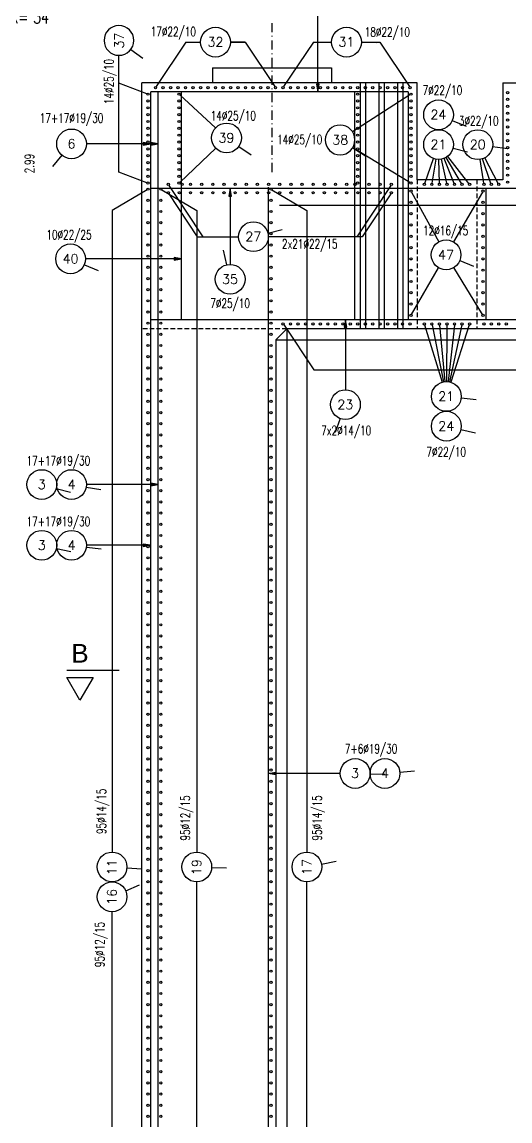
# Model space of a CAD drawing. Extents: x 29670 to 39758, y 69667 to 72992.
# Drawn here: x 30519 to 31174, y 70777 to 72252 of the extents above; entities that cross this region are included whole.
import ezdxf
from ezdxf.enums import TextEntityAlignment as Align

# ---------------------------------------------------------------- set-up
doc = ezdxf.new("R2010")
doc.units = 0
doc.header["$LTSCALE"] = 50
for name, pattern in [('CENTER', [0.47, 0.25, -0.1, 0.02, -0.1]), ('HIDDEN', [9.525, 6.35, -3.175]), ('HIDDEN2', [0.1875, 0.125, -0.0625])]:
    doc.linetypes.add(name, pattern=pattern)
for name, color, linetype in [('ARM', 1, 'CONTINUOUS'), ('ARM-I', 6, 'CONTINUOUS'), ('BETON', 7, 'CONTINUOUS'), ('BETON TANKO', 40, 'CONTINUOUS'), ('CRTICA', 7, 'CONTINUOUS'), ('KOTE', 4, 'CONTINUOUS'), ('NEVIDLJIVO', 9, 'HIDDEN2'), ('OSI', 2, 'CENTER'), ('POM', 9, 'CONTINUOUS'), ('TANKO', 8, 'CONTINUOUS'), ('TEKST', 7, 'CONTINUOUS')]:
    doc.layers.add(name, color=color, linetype=linetype)
doc.styles.add('KOTE', font='romans.shx', dxfattribs={"width": 0.7})
doc.styles.add('NASLOV', font='ARIAL.TTF')
doc.styles.get("Standard").update_dxf_attribs({"font": 'romans.shx', "width": 0.9})

# ---------------------------------------------------------------- blocks, each defined once
blk = doc.blocks.new('P')
at = {"layer": 'KOTE'}
blk.add_circle((0, 0), 0.4, dxfattribs=at)
blk.add_attdef('P', text='', height=0.25, dxfattribs=at).set_placement((-0.004, 0.004), align=Align.MIDDLE)
blk = doc.blocks.new('STR')
at = {"layer": 'KOTE', "color": 9}
blk.add_lwpolyline([(-1, 0.17), (-1, -0.17), (0, 0)], close=True, dxfattribs=at)
at = {"layer": 'KOTE', "color": 9, "linetype": 'ByBlock'}
blk.add_solid([(-1, 0.17), (-1, -0.17), (0, 0)], dxfattribs=at)
blk = doc.blocks.new('POZ')
at = {"layer": 'ARM-I'}
blk.add_circle((0, 0), 0.6, dxfattribs=at)
at = {"layer": 'ARM', "width": 0.7}
for s, p in [('%%c', (0.814, -0.125)), ('L=', (2.064, -0.125)), ('K=', (4.256, -0.125))]:
    blk.add_text(s, height=0.35, dxfattribs=at).set_placement(p)
for tag, p in [('VA', (0.879, 0.435)), ('FI', (1.162, -0.13)), ('DUZ', (2.598, -0.13)), ('KOM', (4.881, -0.13))]:
    blk.add_attdef(tag, p, '', height=0.35, dxfattribs=at)
at = {"layer": 'ARM', "width": 0.7, "flags": 1}
for tag, p in [('TIP', (1.038, -0.896)), ('A', (1.162, -1.411)), ('B', (1.162, -1.918)), ('C', (1.162, -2.426)), ('D', (1.162, -2.934)), ('E', (1.162, -3.441)), ('F', (1.162, -3.949)), ('G', (1.162, -4.457)), ('H', (1.162, -4.964)), ('I', (1.162, -5.472)), ('J', (1.162, -5.98)), ('K', (1.162, -6.487)), ('L', (1.162, -6.995)), ('M', (1.162, -7.503)), ('N', (1.162, -8.011))]:
    blk.add_attdef(tag, p, '', height=0.35, dxfattribs=at)
at = {"layer": 'ARM-I', "width": 0.8}
blk.add_attdef('POZ', text='', height=0.55, dxfattribs=at).set_placement((0, 0), align=Align.MIDDLE)

msp = doc.modelspace()

# ---------------------------------------------------------------- linework, layer by layer
at = {"layer": 'ARM'}
for p, q in [((30691.5, 70123.2), (30691.5, 72158.1)), ((31037.5, 72158.1), (30691.5, 72158.1)), ((30701.5, 70123.2), (30701.5, 72158.1)), ((30733.1, 71852.1), (30733.1, 72158.1)), ((30965.9, 71852.1), (30965.9, 72158.1)), ((31037.5, 72158.1), (31037.5, 71852.1)), ((31837.5, 72028.1), (30691.5, 72028.1)), ((30849.5, 72030.1), (30849.5, 70123.2)), ((31141.5, 72028.1), (31141.5, 71852.1)), ((31837.5, 71852.1), (30691.5, 71852.1))]:
    msp.add_line(p, q, dxfattribs=at)
msp.add_lwpolyline([(30864.5, 72006.1), (31664.5, 72006.1)], dxfattribs=at)
at = {"layer": 'BETON'}
for p, q in [((31049.5, 72170.1), (30679.5, 72170.1)), ((30679.5, 70123.2), (30679.5, 72170.1)), ((30679.5, 70123.2), (30679.5, 72170.1)), ((31049.5, 72040.1), (31049.5, 72170.1)), ((31164.5, 72170.1), (31164.5, 72040.1)), ((31164.5, 72170.1), (31364.5, 72170.1)), ((31164.5, 72040.1), (31049.5, 72040.1)), ((30859.5, 71825.1), (30874.5, 71840.1)), ((31654.5, 71840.1), (30874.5, 71840.1)), ((30859.5, 71825.1), (30859.5, 70583.2))]:
    msp.add_line(p, q, dxfattribs=at)
at = {"layer": 'BETON TANKO'}
for p, q in [((30973.4, 71840.1), (30973.4, 72170.1)), ((30980.5, 71840.1), (30980.5, 72170.1)), ((30998.4, 71840.1), (30998.4, 72170.1)), ((31005.5, 71840.1), (31005.5, 72170.1)), ((31023.4, 71840.1), (31023.4, 72170.1)), ((31030.5, 71840.1), (31030.5, 72170.1))]:
    msp.add_line(p, q, dxfattribs=at)
at = {"layer": 'CRTICA'}
for p, q in [((30798.6, 72224.5), (30818.6, 72224.3)), ((30974.6, 72224.6), (30994.6, 72224.4)), ((30664.9, 72215), (30680.9, 72203)), ((31096.7, 72119.5), (31115.2, 72111.8)), ((30809.9, 72084.8), (30826.4, 72073.4)), ((31150.8, 72084.5), (31170.6, 72081.8)), ((30572.3, 72072.8), (30559.4, 72057.6)), ((30962.9, 72082.9), (30979.9, 72072.3)), ((31097.6, 72082.2), (31117, 72077.3)), ((30848.9, 71968.4), (30868.3, 71973.1)), ((30793.8, 71925.9), (30789.3, 71945.4)), ((30602.4, 71926), (30620.8, 71918.3)), ((31106.8, 71931.5), (31125.2, 71923.9)), ((31108.6, 71747.1), (31128.5, 71745.1)), ((30946.1, 71719.5), (30939.1, 71700.8)), ((31108.2, 71704.7), (31127.7, 71700.3)), ((30605, 71627.6), (30624.7, 71624.3)), ((30564.6, 71625.7), (30583.9, 71620.5)), ((30564.8, 71545.2), (30584.3, 71540.9)), ((30605.1, 71547.1), (30625, 71544.7)), ((31026.1, 71245.1), (31046, 71246.9)), ((30986.2, 71242.7), (31006.2, 71242.1)), ((30921, 71121.6), (30940.7, 71125.4)), ((30659.5, 71116.6), (30679.5, 71115.4)), ((30773.4, 71117.2), (30793.4, 71116.6)), ((30657.9, 71085.7), (30676.3, 71093.7))]:
    msp.add_line(p, q, dxfattribs=at)
at = {"layer": 'KOTE'}
for centre in [(30698, 72163.7), (30708.1, 72163.7), (30718.2, 72163.7), (30728.3, 72163.7), (30738.3, 72163.7), (30748.4, 72163.7), (30758.5, 72163.7), (30768.6, 72163.7), (30778.6, 72163.7), (30788.7, 72163.7), (30798.8, 72163.7), (30808.9, 72163.7), (30818.9, 72163.7), (30829, 72163.7), (30839.1, 72163.7), (30849.2, 72163.7), (30859.2, 72163.7), (30869.3, 72163.7), (30879.3, 72163.7), (30889.4, 72163.7), (30899.4, 72163.7), (30909.4, 72163.7), (30919.5, 72163.7), (30929.5, 72163.7), (30939.5, 72163.7), (30949.6, 72163.7), (30959.6, 72163.7), (30969.6, 72163.7), (30979.7, 72163.7), (30989.7, 72163.7), (30999.7, 72163.7), (31009.8, 72163.7), (31019.8, 72163.7), (31029.8, 72163.7), (31039.9, 72163.7), (31170.9, 72157), (30687.9, 72154.9), (30687.9, 72145.7), (30729.5, 72154.9), (30729.5, 72145.7), (30969.5, 72154.9), (30969.5, 72145.7), (31041.1, 72154.9), (31041.1, 72145.7), (31170.9, 72147.8), (30687.9, 72136.5), (30687.9, 72127.3), (30729.5, 72136.5), (30729.5, 72127.3), (30969.5, 72136.5), (30969.5, 72127.3), (31041.1, 72136.5), (31041.1, 72127.3), (31170.9, 72138.6), (31170.9, 72129.3), (30687.9, 72118.2), (30729.5, 72118.2), (30969.5, 72118.2), (31041.1, 72118.2), (31170.9, 72120.1), (30687.9, 72109), (30687.9, 72099.8), (30729.5, 72109), (30729.5, 72099.8), (30969.5, 72109), (30969.5, 72099.8), (31041.1, 72109), (31041.1, 72099.8), (31170.9, 72110.8), (31170.9, 72101.6), (30687.9, 72090.6), (30729.5, 72090.6), (30969.5, 72090.6), (31041.1, 72090.6), (31170.9, 72092.3), (31170.9, 72083.1), (30687.9, 72081.4), (30687.9, 72072.2), (30729.5, 72081.4), (30729.5, 72072.2), (30969.5, 72081.4), (30969.5, 72072.2), (31041.1, 72081.4), (31041.1, 72072.2), (31170.9, 72073.8), (30687.9, 72063), (30687.9, 72053.8), (30729.5, 72063), (30729.5, 72053.8), (30969.5, 72063), (30969.5, 72053.8), (31041.1, 72063), (31041.1, 72053.8), (31170.9, 72064.6), (31170.9, 72055.3), (30687.9, 72044.7), (30729.5, 72044.7), (30969.5, 72044.7), (31041.1, 72044.7), (31170.9, 72046.1), (30687.9, 72035.5), (30687.9, 72027.4), (30705.1, 72027.4), (30715.1, 72033.7), (30729.5, 72035.5), (30733.8, 72033.7), (30745, 72033.7), (30760, 72033.7), (30775, 72033.7), (30790, 72033.7), (30805, 72033.7), (30819.9, 72033.7), (30834.9, 72033.7), (30849.9, 72033.7), (30853.1, 72027.4), (30864.9, 72033.7), (30879.9, 72033.7), (30894.9, 72033.7), (30909.8, 72033.7), (30924.8, 72033.7), (30939.8, 72033.7), (30954.8, 72033.7), (30966, 72033.7), (30969.5, 72035.5), (30984.8, 72033.7), (30999.7, 72033.7), (31014.7, 72033.7), (31041.1, 72035.5), (31041.1, 72024.8), (31059.1, 72033.7), (31069.2, 72033.7), (31079.4, 72033.7), (31089.5, 72033.7), (31099.6, 72033.7), (31109.8, 72033.7), (31119.9, 72033.7), (31137.9, 72024.8), (31139.1, 72033.7), (31149.1, 72033.7), (31159.1, 72033.7), (31170.9, 72036.8), (30687.9, 72012.4), (30705.1, 72012.4), (30715.1, 72022.5), (30730, 72022.5), (30745, 72022.5), (30760, 72022.5), (30775, 72022.5), (30790, 72022.5), (30805, 72022.5), (30819.9, 72022.5), (30834.9, 72022.5), (30849.9, 72022.5), (30853.1, 72012.4), (30864.9, 72022.5), (30879.9, 72022.5), (30894.9, 72022.5), (30909.8, 72022.5), (30924.8, 72022.5), (30939.8, 72022.5), (30954.8, 72022.5), (30969.8, 72022.5), (30984.8, 72022.5), (30999.7, 72022.5), (31014.7, 72022.5), (31041.1, 72009.6), (31137.9, 72009.6), (30687.9, 71997.4), (30705.1, 71997.4), (30853.1, 71997.4), (31041.1, 71994.5), (31137.9, 71994.5), (30687.9, 71982.4), (30705.1, 71982.4), (30853.1, 71982.4), (31041.1, 71979.3), (31137.9, 71979.3), (30687.9, 71967.4), (30705.1, 71967.4), (30853.1, 71967.4), (30687.9, 71952.4), (30705.1, 71952.4), (30853.1, 71952.4), (31041.1, 71964.1), (31137.9, 71964.1), (30687.9, 71937.4), (30705.1, 71937.4), (30853.1, 71937.4), (31041.1, 71949), (31137.9, 71949), (30687.9, 71922.4), (30705.1, 71922.4), (30853.1, 71922.4), (31041.1, 71933.8), (31137.9, 71933.8), (30687.9, 71907.4), (30705.1, 71907.4), (30853.1, 71907.4), (31041.1, 71918.6), (31137.9, 71918.6), (30687.9, 71892.4), (30705.1, 71892.4), (30853.1, 71892.4), (31041.1, 71903.4), (31137.9, 71903.4), (30687.9, 71877.5), (30705.1, 71877.5), (30853.1, 71877.5), (31041.1, 71888.3), (31137.9, 71888.3), (30687.9, 71862.5), (30705.1, 71862.5), (30853.1, 71862.5), (31041.1, 71873.1), (31137.9, 71873.1), (30687.9, 71847.5), (30705.1, 71847.5), (30853.1, 71847.5), (30869.3, 71846.5), (30879.3, 71846.5), (30889.4, 71846.5), (30899.4, 71846.5), (30909.4, 71846.5), (30919.5, 71846.5), (30929.5, 71846.5), (30939.5, 71846.5), (30949.6, 71846.5), (30959.6, 71846.5), (30969.6, 71846.5), (30979.7, 71846.5), (30989.7, 71846.5), (30999.7, 71846.5), (31009.8, 71846.5), (31019.8, 71846.5), (31029.8, 71846.5), (31039.9, 71846.5), (31041.1, 71857.9), (31059.1, 71846.5), (31069.2, 71846.5), (31079.4, 71846.5), (31089.5, 71846.5), (31099.6, 71846.5), (31109.8, 71846.5), (31119.9, 71846.5), (31137.9, 71857.9), (31139.1, 71846.5), (31149.1, 71846.5), (31159.1, 71846.5), (31169.1, 71846.5), (30687.9, 71832.5), (30705.1, 71832.5), (30853.1, 71832.5), (30687.9, 71817.5), (30705.1, 71817.5), (30853.1, 71817.5), (30687.9, 71802.5), (30705.1, 71802.5), (30853.1, 71802.5), (30687.9, 71787.5), (30705.1, 71787.5), (30853.1, 71787.5), (30687.9, 71772.5), (30705.1, 71772.5), (30853.1, 71772.5), (30687.9, 71757.5), (30705.1, 71757.5), (30853.1, 71757.5), (30687.9, 71742.5), (30705.1, 71742.5), (30853.1, 71742.5), (30687.9, 71727.5), (30705.1, 71727.5), (30853.1, 71727.5), (30687.9, 71712.5), (30705.1, 71712.5), (30853.1, 71712.5), (30687.9, 71697.5), (30705.1, 71697.5), (30853.1, 71697.5), (30687.9, 71682.5), (30705.1, 71682.5), (30853.1, 71682.5), (30687.9, 71667.5), (30705.1, 71667.5), (30853.1, 71667.5), (30687.9, 71652.6), (30705.1, 71652.6), (30853.1, 71652.6), (30687.9, 71637.6), (30705.1, 71637.6), (30853.1, 71637.6), (30687.9, 71622.6), (30705.1, 71622.6), (30853.1, 71622.6), (30687.9, 71607.6), (30705.1, 71607.6), (30853.1, 71607.6), (30687.9, 71592.6), (30705.1, 71592.6), (30853.1, 71592.6), (30687.9, 71577.6), (30705.1, 71577.6), (30853.1, 71577.6), (30687.9, 71562.6), (30705.1, 71562.6), (30853.1, 71562.6), (30687.9, 71547.6), (30705.1, 71547.6), (30853.1, 71547.6), (30687.9, 71532.6), (30705.1, 71532.6), (30853.1, 71532.6), (30687.9, 71517.6), (30705.1, 71517.6), (30853.1, 71517.6), (30687.9, 71502.6), (30705.1, 71502.6), (30853.1, 71502.6), (30687.9, 71487.6), (30705.1, 71487.6), (30853.1, 71487.6), (30687.9, 71472.6), (30705.1, 71472.6), (30853.1, 71472.6), (30687.9, 71457.6), (30705.1, 71457.6), (30853.1, 71457.6), (30687.9, 71442.6), (30705.1, 71442.6), (30853.1, 71442.6), (30687.9, 71427.7), (30705.1, 71427.7), (30853.1, 71427.7), (30687.9, 71412.7), (30705.1, 71412.7), (30853.1, 71412.7), (30687.9, 71397.7), (30705.1, 71397.7), (30853.1, 71397.7), (30687.9, 71382.7), (30705.1, 71382.7), (30853.1, 71382.7), (30687.9, 71367.7), (30705.1, 71367.7), (30853.1, 71367.7), (30687.9, 71352.7), (30705.1, 71352.7), (30853.1, 71352.7), (30687.9, 71337.7), (30705.1, 71337.7), (30853.1, 71337.7), (30687.9, 71322.7), (30705.1, 71322.7), (30853.1, 71322.7), (30687.9, 71307.7), (30705.1, 71307.7), (30853.1, 71307.7), (30687.9, 71292.7), (30705.1, 71292.7), (30853.1, 71292.7), (30687.9, 71277.7), (30705.1, 71277.7), (30853.1, 71277.7), (30687.9, 71262.7), (30705.1, 71262.7), (30853.1, 71262.7), (30687.9, 71247.7), (30705.1, 71247.7), (30853.1, 71247.7), (30687.9, 71232.7), (30705.1, 71232.7), (30853.1, 71232.7), (30687.9, 71217.7), (30705.1, 71217.7), (30853.1, 71217.7), (30687.9, 71202.7), (30705.1, 71202.7), (30853.1, 71202.7), (30687.9, 71187.8), (30705.1, 71187.8), (30853.1, 71187.8), (30687.9, 71172.8), (30705.1, 71172.8), (30853.1, 71172.8), (30687.9, 71157.8), (30705.1, 71157.8), (30853.1, 71157.8), (30687.9, 71142.8), (30705.1, 71142.8), (30853.1, 71142.8), (30687.9, 71127.8), (30705.1, 71127.8), (30853.1, 71127.8), (30687.9, 71112.8), (30705.1, 71112.8), (30853.1, 71112.8), (30687.9, 71097.8), (30705.1, 71097.8), (30853.1, 71097.8), (30687.9, 71082.8), (30705.1, 71082.8), (30853.1, 71082.8), (30687.9, 71067.8), (30705.1, 71067.8), (30853.1, 71067.8), (30687.9, 71052.8), (30705.1, 71052.8), (30853.1, 71052.8), (30687.9, 71037.8), (30705.1, 71037.8), (30853.1, 71037.8), (30687.9, 71022.8), (30705.1, 71022.8), (30853.1, 71022.8), (30687.9, 71007.8), (30705.1, 71007.8), (30853.1, 71007.8), (30687.9, 70992.8), (30705.1, 70992.8), (30853.1, 70992.8), (30687.9, 70977.8), (30705.1, 70977.8), (30853.1, 70977.8), (30687.9, 70962.9), (30705.1, 70962.9), (30853.1, 70962.9), (30687.9, 70947.9), (30705.1, 70947.9), (30853.1, 70947.9), (30687.9, 70932.9), (30705.1, 70932.9), (30853.1, 70932.9), (30687.9, 70917.9), (30705.1, 70917.9), (30853.1, 70917.9), (30687.9, 70902.9), (30705.1, 70902.9), (30853.1, 70902.9), (30687.9, 70887.9), (30705.1, 70887.9), (30853.1, 70887.9), (30687.9, 70872.9), (30705.1, 70872.9), (30853.1, 70872.9), (30687.9, 70857.9), (30705.1, 70857.9), (30853.1, 70857.9), (30687.9, 70842.9), (30705.1, 70842.9), (30853.1, 70842.9), (30687.9, 70827.9), (30705.1, 70827.9), (30853.1, 70827.9), (30687.9, 70812.9), (30705.1, 70812.9), (30853.1, 70812.9), (30687.9, 70797.9), (30705.1, 70797.9), (30853.1, 70797.9), (30687.9, 70782.9), (30705.1, 70782.9), (30853.1, 70782.9)]:
    msp.add_circle(centre, 1.5, dxfattribs=at)
at = {"layer": 'NEVIDLJIVO'}
for p, q in [((31049.5, 72040.1), (31049.5, 71840.1)), ((31129.5, 72040.1), (31129.5, 71840.1)), ((30874.5, 71840.1), (30679.5, 71840.1))]:
    msp.add_line(p, q, dxfattribs=at)
at = {"layer": 'OSI'}
msp.add_line((30854.5, 72050.1), (30854.5, 72250.1), dxfattribs=at)
at = {"layer": 'POM'}
for p, q in [((30774.5, 72190.3), (30854.5, 72190.3)), ((30774.5, 72190.3), (30774.5, 72170.1)), ((30854.5, 72190.3), (30934.5, 72190.3)), ((30934.5, 72190.3), (30934.5, 72170.1)), ((30874.5, 71840.1), (30874.5, 70568.2)), ((30859.5, 71825.1), (31669.5, 71825.1))]:
    msp.add_line(p, q, dxfattribs=at)
at = {"layer": 'TANKO'}
for p, q in [((30915.9, 72158.1), (30915.9, 72261.9)), ((30738.8, 72224.7), (30698.9, 72165)), ((30738.8, 72224.7), (30758.6, 72224.7)), ((30818.5, 72224.7), (30798.6, 72224.7)), ((30818.5, 72224.7), (30858.4, 72165)), ((30910.1, 72224.7), (30870.1, 72165)), ((30910.1, 72224.7), (30934.6, 72224.7)), ((30974.6, 72224.7), (30999.1, 72224.7)), ((30999.1, 72224.7), (31039.1, 72165)), ((30648.9, 72050.2), (30648.9, 72207)), ((30686.5, 72155.4), (30648.9, 72169.7)), ((30730.6, 72153.9), (30778.7, 72109.7)), ((31039.8, 72154.1), (30962.7, 72104.2)), ((30701.5, 72088.1), (30605.2, 72088.1)), ((30730.6, 72036.5), (30778.9, 72082.4)), ((31039.8, 72036.3), (30963, 72083)), ((31109, 72035), (31088.4, 72070)), ((31119, 72034.9), (31090.5, 72071.4)), ((31158.4, 72035), (31140.3, 72069.4)), ((31059.6, 72035.1), (31071.5, 72068.3)), ((31069.5, 72035.2), (31074.9, 72067.5)), ((31079.3, 72035.2), (31078.6, 72067.2)), ((31089.2, 72035.2), (31082.3, 72067.6)), ((31099.1, 72035.1), (31085.7, 72068.6)), ((31138.9, 72035.2), (31134, 72067.3)), ((31148.6, 72035.1), (31137.4, 72068.2)), ((30686.5, 72036), (30648.9, 72050.2)), ((30686.6, 72026.6), (30639.6, 71998.7)), ((30706.4, 72026.6), (30753.4, 71998.7)), ((30715.9, 72032.5), (30761.4, 71963.6)), ((30798.2, 72028.1), (30798.2, 71926.4)), ((30854.4, 72026.6), (30901.4, 71998.7)), ((31013.9, 72032.5), (30968.4, 71963.6)), ((30715.9, 72021.3), (30754, 71963.6)), ((31013.9, 72021.3), (30975.8, 71963.6)), ((31041.8, 72023.5), (31078.6, 71956.7)), ((31137.1, 72023.5), (31098.3, 71956.5)), ((30639.6, 71998.7), (30639.6, 71137.7)), ((30753.4, 71998.7), (30753.4, 71137.7)), ((30901.4, 71998.7), (30901.4, 71137.7)), ((30754, 71963.6), (30809.5, 71963.6)), ((30975.8, 71963.6), (30849.5, 71963.6)), ((30733.1, 71933.8), (30603.9, 71933.8)), ((31041.8, 71859.2), (31078.2, 71921.9)), ((31137.1, 71859.2), (31098.7, 71922.1)), ((30953.1, 71852.1), (30953.1, 71758.2)), ((30870.6, 71844.7), (30910.5, 71784.9, 0)), ((31059.5, 71845.1), (31082.9, 71768.3)), ((31069.5, 71845.1), (31084.8, 71768.8)), ((31079.5, 71845), (31086.8, 71769.1)), ((31089.5, 71845), (31088.8, 71769.2)), ((31099.4, 71845), (31090.9, 71769.1)), ((31109.4, 71845.1), (31092.9, 71768.7)), ((31119.4, 71845.1), (31094.8, 71768.2)), ((30910.5, 71784.9), (31264.5, 71784.9)), ((30701.5, 71630.9), (30605.2, 71630.9)), ((30691.5, 71549.4), (30605.2, 71549.4)), ((30946.2, 71243.2), (30849.5, 71243.2)), ((30753.4, 70601.7), (30753.4, 71097.7)), ((30901.4, 70601.7), (30901.4, 71097.7)), ((30639.6, 70601.7), (30639.6, 71057.7))]:
    msp.add_line(p, q, dxfattribs=at)
at = {"layer": 'TEKST', "linetype": 'HIDDEN'}
msp.add_line((30579, 71382), (30649, 71382), dxfattribs=at)
at = {"layer": 'TEKST'}
msp.add_lwpolyline([(30579, 71372), (30614, 71372), (30596.5, 71341.7)], close=True, dxfattribs=at)

# ---------------------------------------------------------------- block references
at = {"layer": 'KOTE', "xscale": 50, "yscale": 50, "zscale": 50}
msp.add_blockref('POZ', (30289.8, 72256.2), dxfattribs=at).add_auto_attribs({'POZ': '33', 'FI': '22', 'DUZ': '7.80', 'KOM': '34'})
at = {"layer": 'KOTE'}
ref = msp.add_blockref('P', (30648.9, 72227), dxfattribs=dict(at, xscale=-50, yscale=50, zscale=50, rotation=270))
ref.add_attrib('P', '37', dxfattribs={"height": 12.5, "rotation": 90}).set_placement((30649.1, 72226.8), align=Align.MIDDLE)
ref = msp.add_blockref('P', (30778.6, 72224.7), dxfattribs=dict(at, xscale=50, yscale=50, zscale=50))
ref.add_attrib('P', '32', dxfattribs={"height": 12.5}).set_placement((30778.5, 72224.9), align=Align.MIDDLE)
ref = msp.add_blockref('P', (30954.6, 72224.7), dxfattribs=dict(at, xscale=50, yscale=50, zscale=50))
ref.add_attrib('P', '31', dxfattribs={"height": 12.5}).set_placement((30954.4, 72224.9), align=Align.MIDDLE)
at = {"layer": 'KOTE', "xscale": 10, "yscale": 10, "zscale": 10}
for p, rotation in [((30915.9, 72158.1), 270), ((30798.2, 72028.1), 90), ((30953.1, 71852.1), 90), ((30701.5, 71630.9), 1.998401444325282e-12)]:
    msp.add_blockref('STR', p, dxfattribs=dict(at, rotation=rotation))
at = {"layer": 'KOTE'}
ref = msp.add_blockref('P', (31078.2, 72127.2), dxfattribs=dict(at, xscale=50, yscale=50, zscale=50))
ref.add_attrib('P', '24', dxfattribs={"height": 12.5}).set_placement((31078, 72127.4), align=Align.MIDDLE)
ref = msp.add_blockref('P', (30793.4, 72096.1), dxfattribs=dict(at, xscale=50, yscale=50, zscale=50))
ref.add_attrib('P', '39', dxfattribs={"height": 12.5}).set_placement((30793.2, 72096.3), align=Align.MIDDLE)
ref = msp.add_blockref('P', (30945.9, 72093.4), dxfattribs=dict(at, xscale=-50, yscale=50, zscale=50))
ref.add_attrib('P', '38', dxfattribs={"height": 12.5}).set_placement((30946.1, 72093.6), align=Align.MIDDLE)
ref = msp.add_blockref('P', (30585.2, 72088.1), dxfattribs=dict(at, xscale=50, yscale=50, zscale=50))
ref.add_attrib('P', '6', dxfattribs={"height": 12.5}).set_placement((30585.1, 72088.3), align=Align.MIDDLE)
ref = msp.add_blockref('P', (31078.2, 72087.2), dxfattribs=dict(at, xscale=50, yscale=50, zscale=50))
ref.add_attrib('P', '21', dxfattribs={"height": 12.5}).set_placement((31078, 72087.4), align=Align.MIDDLE)
ref = msp.add_blockref('P', (31130.9, 72087.1), dxfattribs=dict(at, xscale=50, yscale=50, zscale=50))
ref.add_attrib('P', '20', dxfattribs={"height": 12.5}).set_placement((31130.8, 72087.3), align=Align.MIDDLE)
at = {"layer": 'KOTE', "yscale": 10, "zscale": 10}
for p, xscale in [((30691.5, 72088.1), 10), ((30701.5, 72088.1), 10), ((30733.1, 71933.8), 10), ((30701.5, 71630.9), 10), ((30691.5, 71549.4), 10), ((30849.5, 71243.2), -10)]:
    msp.add_blockref('STR', p, dxfattribs=dict(at, xscale=xscale))
at = {"layer": 'KOTE'}
ref = msp.add_blockref('P', (30829.5, 71963.6), dxfattribs=dict(at, xscale=50, yscale=50, zscale=50))
ref.add_attrib('P', '27', dxfattribs={"height": 12.5}).set_placement((30829.3, 71963.8), align=Align.MIDDLE)
ref = msp.add_blockref('P', (30583.9, 71933.8), dxfattribs=dict(at, xscale=50, yscale=50, zscale=50))
ref.add_attrib('P', '40', dxfattribs={"height": 12.5}).set_placement((30583.8, 71934), align=Align.MIDDLE)
ref = msp.add_blockref('P', (31088.3, 71939.2), dxfattribs=dict(at, xscale=50, yscale=50, zscale=50))
ref.add_attrib('P', '47', dxfattribs={"height": 12.5}).set_placement((31088.1, 71939.4), align=Align.MIDDLE)
ref = msp.add_blockref('P', (30798.2, 71906.4), dxfattribs=dict(at, xscale=50, yscale=50, zscale=50))
ref.add_attrib('P', '35', dxfattribs={"height": 12.5}).set_placement((30798, 71906.6), align=Align.MIDDLE)
ref = msp.add_blockref('P', (31088.7, 71749.2), dxfattribs=dict(at, xscale=50, yscale=50, zscale=50))
ref.add_attrib('P', '21', dxfattribs={"height": 12.5}).set_placement((31088.5, 71749.4), align=Align.MIDDLE)
ref = msp.add_blockref('P', (30953.1, 71738.2), dxfattribs=dict(at, xscale=50, yscale=50, zscale=50))
ref.add_attrib('P', '23', dxfattribs={"height": 12.5}).set_placement((30952.9, 71738.4), align=Align.MIDDLE)
ref = msp.add_blockref('P', (31088.7, 71709.2), dxfattribs=dict(at, xscale=50, yscale=50, zscale=50))
ref.add_attrib('P', '24', dxfattribs={"height": 12.5}).set_placement((31088.5, 71709.4), align=Align.MIDDLE)
ref = msp.add_blockref('P', (30545.2, 71630.9), dxfattribs=dict(at, xscale=50, yscale=50, zscale=50))
ref.add_attrib('P', '3', dxfattribs={"height": 12.5}).set_placement((30545.1, 71631.1), align=Align.MIDDLE)
ref = msp.add_blockref('P', (30585.2, 71630.9), dxfattribs=dict(at, xscale=50, yscale=50, zscale=50))
ref.add_attrib('P', '4', dxfattribs={"height": 12.5}).set_placement((30585.1, 71631.1), align=Align.MIDDLE)
ref = msp.add_blockref('P', (30545.2, 71549.4), dxfattribs=dict(at, xscale=50, yscale=50, zscale=50))
ref.add_attrib('P', '3', dxfattribs={"height": 12.5}).set_placement((30545.1, 71549.6), align=Align.MIDDLE)
ref = msp.add_blockref('P', (30585.2, 71549.4), dxfattribs=dict(at, xscale=50, yscale=50, zscale=50))
ref.add_attrib('P', '4', dxfattribs={"height": 12.5}).set_placement((30585.1, 71549.6), align=Align.MIDDLE)
ref = msp.add_blockref('P', (30966.2, 71243.2), dxfattribs=dict(at, xscale=50, yscale=50, zscale=50))
ref.add_attrib('P', '3', dxfattribs={"height": 12.5}).set_placement((30966, 71243.4), align=Align.MIDDLE)
ref = msp.add_blockref('P', (31006.2, 71243.2), dxfattribs=dict(at, xscale=50, yscale=50, zscale=50))
ref.add_attrib('P', '4', dxfattribs={"height": 12.5}).set_placement((31006, 71243.4), align=Align.MIDDLE)
ref = msp.add_blockref('P', (30639.6, 71117.7), dxfattribs=dict(at, xscale=50, yscale=50, zscale=50, rotation=90))
ref.add_attrib('P', '11', dxfattribs={"height": 12.5, "rotation": 90}).set_placement((30639.4, 71117.5), align=Align.MIDDLE)
ref = msp.add_blockref('P', (30753.4, 71117.7), dxfattribs=dict(at, xscale=50, yscale=50, zscale=50, rotation=90))
ref.add_attrib('P', '19', dxfattribs={"height": 12.5, "rotation": 90}).set_placement((30753.2, 71117.5), align=Align.MIDDLE)
ref = msp.add_blockref('P', (30901.4, 71117.7), dxfattribs=dict(at, xscale=50, yscale=50, zscale=50, rotation=90))
ref.add_attrib('P', '17', dxfattribs={"height": 12.5, "rotation": 90}).set_placement((30901.2, 71117.5), align=Align.MIDDLE)
ref = msp.add_blockref('P', (30639.6, 71077.7), dxfattribs=dict(at, xscale=50, yscale=50, zscale=50, rotation=90))
ref.add_attrib('P', '16', dxfattribs={"height": 12.5, "rotation": 90}).set_placement((30639.4, 71077.5), align=Align.MIDDLE)

# ---------------------------------------------------------------- texts
at = {"layer": 'KOTE', "style": 'KOTE', "width": 0.7}
for s, p in [('17%%c22/10', (30721.9, 72237.9)), ('18%%c22/10', (31009.4, 72237.4)), ('7%%c22/10', (31083.4, 72159.2)), ('17+17%%C19/30', (30585.2, 72121.9)), ('14%%c25/10', (30802.4, 72125)), ('3%%c22/10', (31132.1, 72118.2)), ('14%%c25/10', (30891.7, 72093.1)), ('10%%c22/25', (30581.7, 71965.3)), ('12%%c16/15', (31087.8, 71970.9)), ('7%%c25/10', (30798.2, 71873.3)), ('7x2%%c14/10', (30954.1, 71702.6)), ('17+17%%C19/30', (30567.5, 71662)), ('7%%c22/10', (31088.5, 71674)), ('17+17%%C19/30', (30567.5, 71580.5)), ('7+6%%C19/30', (30987.6, 71275.5))]:
    msp.add_text(s, height=12.5, dxfattribs=at).set_placement(p, align=Align.MIDDLE)
for s, p in [('14%%c25/10', (30641.6, 72202.2)), ('95%%c14/15', (30631.5, 71222.6)), ('95%%c12/15', (30744.2, 71213.8)), ('95%%c14/15', (30921.3, 71213.8))]:
    msp.add_text(s, height=12.5, rotation=90, dxfattribs=at).set_placement(p, align=Align.RIGHT)
for s, p in [('2.99', (30528.6, 72061.7)), ('95%%c12/15', (30623.9, 71013.6))]:
    msp.add_text(s, height=12.5, rotation=90, dxfattribs=at).set_placement(p, align=Align.MIDDLE)
msp.add_text('2x21%%c22/15', height=12.5, dxfattribs=at).set_placement((30942.4, 71947.6), align=Align.RIGHT)
at = {"layer": 'TEKST', "style": 'NASLOV'}
msp.add_text('B', height=25, dxfattribs=at).set_placement((30596.5, 71404.5), align=Align.MIDDLE)

doc.saveas('drawing.dxf')
